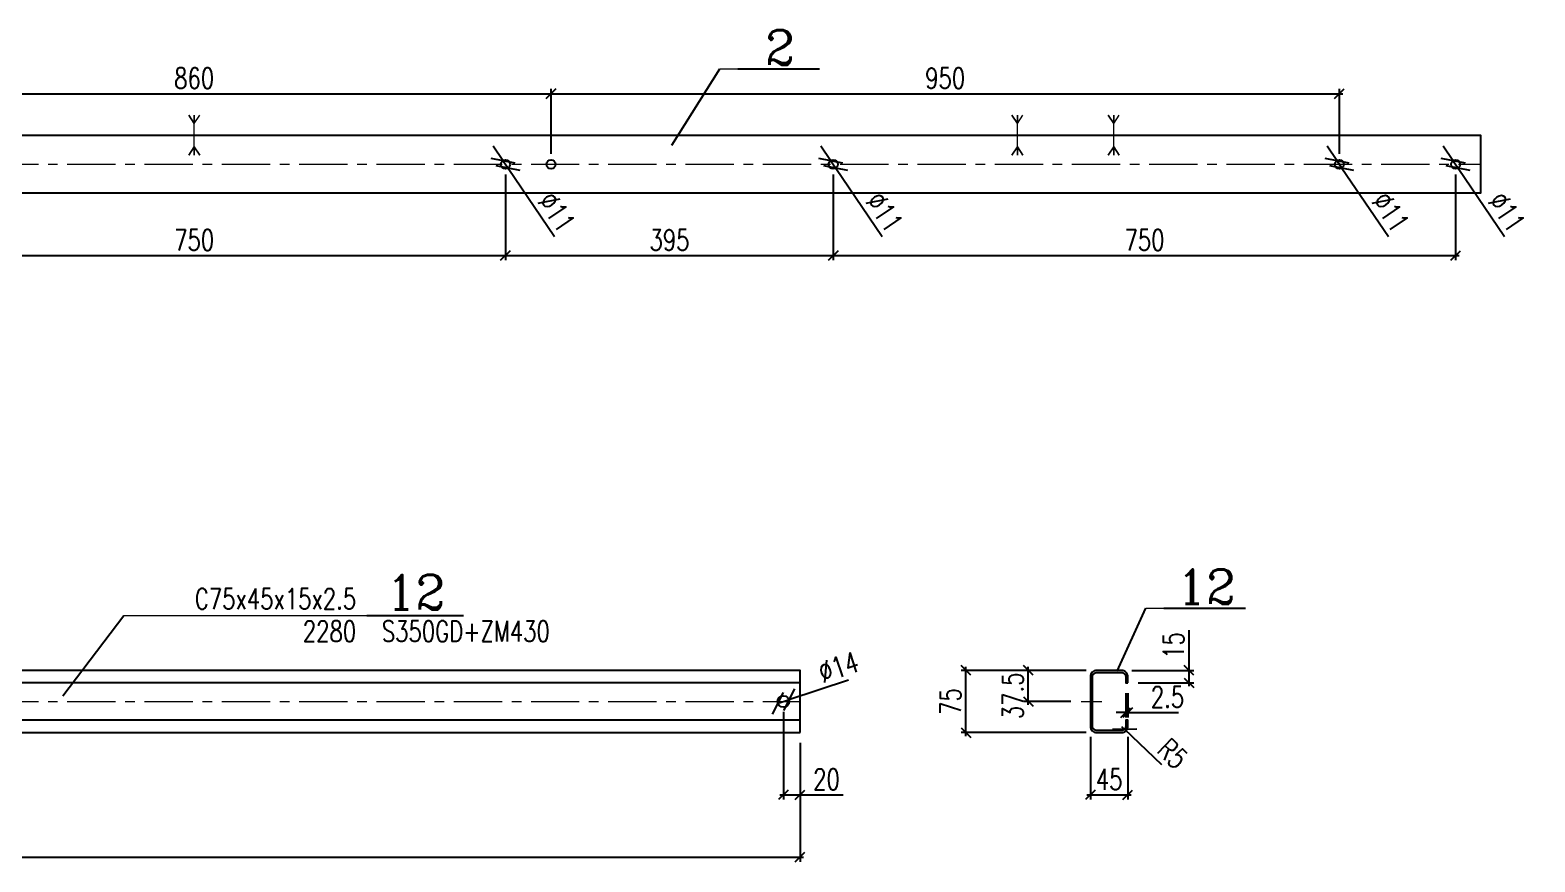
# Model space of a CAD drawing. Header units: millimetres. Extents: x -110 to 3857, y -131 to 4782.
# Drawn here: x 1352 to 3166, y 2264 to 3267 of the extents above; entities that cross this region are included whole.
import ezdxf
from ezdxf.enums import TextEntityAlignment as Align

# ---------------------------------------------------------------- set-up
doc = ezdxf.new("R2010")
doc.units = ezdxf.units.MM
doc.header["$LTSCALE"] = 1.833333
doc.header["$PDMODE"] = 1
doc.linetypes.add('CENTER', pattern=[50.8, 31.75, -6.35, 6.35, -6.35])
doc.layers.get('0').update_dxf_attribs({"linetype": 'CONTINUOUS'})
doc.layers.get('Defpoints').update_dxf_attribs({"linetype": 'CONTINUOUS'})
for name, color, linetype, lineweight in [('k_inny', 40, 'CONTINUOUS', 13), ('k_konstrukcja', 3, 'CONTINUOUS', 25), ('k_osie', 6, 'CENTER', 5), ('k_podkład', 253, 'CONTINUOUS', 13), ('k_pozycje', 1, 'CONTINUOUS', 5), ('k_wymiary', 1, 'CONTINUOUS', 5), ('RFD_C3', 2, 'CONTINUOUS', 5), ('RFD_C5', 1, 'CONTINUOUS', 5), ('RFD_T3', 2, 'CONTINUOUS', 25)]:
    doc.layers.add(name, color=color, linetype=linetype, lineweight=lineweight)
doc.styles.add('TXT3', font='SIMPLEX.SHX', dxfattribs={"width": 0.75, "height": 25})
doc.styles.add('TXT5', font='COMPLEX.shx', dxfattribs={"height": 41.666667})
doc.dimstyles.new('R1', dxfattribs={"dimtxt": 25, "dimasz": 20.833333, "dimexe": 5.833333, "dimexo": 12.5, "dimgap": 5, "dimtad": 0, "dimdec": 0, "dimzin": 0, "dimdsep": 46, "dimtxsty": 'TXT3', "dimblk1": 'OBLIQUE', "dimblk2": 'OBLIQUE', "dimsah": 1, "dimtsz": 5.833333, "dimcen": -3, "dimdle": 4.166667, "dimclrt": 2, "dimadec": 0, "dimazin": 0, "dimtfac": 0.75, "dimtdec": 0, "dimtmove": 0, "dimatfit": 3, "dimldrblk": 'NONE', "dimfxl": 1, "dimtvp": 0.75, "dimtolj": 1, "dimtzin": 0, "dimarcsym": 0})
doc.dimstyles.new('R1_002', dxfattribs={"dimtxt": 25, "dimasz": 5.833333, "dimexe": 5.833333, "dimexo": 12.5, "dimgap": 5, "dimtad": 0, "dimdec": 0, "dimzin": 0, "dimdsep": 46, "dimtxsty": 'TXT3', "dimblk1": 'OBLIQUE', "dimblk2": 'OBLIQUE', "dimsah": 1, "dimtsz": 5.833333, "dimcen": -3, "dimdle": 4.166667, "dimclrt": 2, "dimadec": 0, "dimazin": 0, "dimtfac": 0.75, "dimtdec": 0, "dimtmove": 0, "dimatfit": 3, "dimldrblk": 'NONE', "dimfxl": 1, "dimtvp": 0.75, "dimtolj": 1, "dimtzin": 0, "dimarcsym": 0})

# ---------------------------------------------------------------- blocks, each defined once
blk = doc.blocks.new('xp-u01')
at = {"layer": 'RFD_C5'}
blk.add_line((0, 0), (351, 0), dxfattribs=at)
at = {"layer": 'RFD_T3'}
blk.add_line((351, 0), (491, 0), dxfattribs=at)
at = {"layer": 'RFD_C3', "style": 'TXT3', "width": 0.75}
blk.add_attdef('OPIS', text='', height=30, dxfattribs=at).set_placement((336, 0.4), align=Align.BOTTOM_RIGHT)
blk.add_attdef('DLUGOSC', text='', height=30, dxfattribs=at).set_placement((335.7, -7.6), align=Align.TOP_RIGHT)
for tag, p in [('STAL', (372.8, -37.6)), ('UWAGI', (372.8, -82.9))]:
    blk.add_attdef(tag, p, '', height=30, dxfattribs=at)
at = {"layer": 'RFD_C3', "style": 'TXT3', "width": 0.75, "flags": 1}
for tag, p in [('G_JEDN', (164.9, -82.9)), ('G', (164.9, -134.4))]:
    blk.add_attdef(tag, p, '', height=30, dxfattribs=at)
at = {"layer": 'RFD_T3', "linetype": 'Continuous', "style": 'TXT5'}
blk.add_attdef('NR', text='', height=50, dxfattribs=at).set_placement((421.6, -6), align=Align.BOTTOM_CENTER)
blk = doc.blocks.new('Poz. 12')
for points in [[(2260, 22.5), (-20, 22.5)], [(2260, -22.5), (-20, -22.5)]]:
    blk.add_lwpolyline(points)
at = {"layer": 'k_konstrukcja'}
blk.add_lwpolyline([(2260, -37.5), (2260, 37.5), (-20, 37.5), (-20, -37.5)], close=True, dxfattribs=at)
for centre in [(0, 0), (2240, 0)]:
    blk.add_circle(centre, 7, dxfattribs=at)
at = {"layer": 'k_osie'}
blk.add_lwpolyline([(-20, 0), (2260, 0)], dxfattribs=at)
blk = doc.blocks.new('*D380')
at = {"layer": 'Defpoints', "color": 0}
for p in [(2260, 2457.5), (2280, 2420), (2280, 2345)]:
    blk.add_point(p, dxfattribs=at)
at = {"layer": 'k_wymiary', "color": 0, "lineweight": -2}
for p, q in [((2260, 2445), (2260, 2339.2)), ((2280, 2407.5), (2280, 2339.2)), ((2265.8, 2350.8), (2254.2, 2339.2)), ((2255.8, 2345), (2280, 2345)), ((2274.2, 2339.2), (2285.8, 2350.8)), ((2280, 2345), (2332, 2345))]:
    blk.add_line(p, q, dxfattribs=at)
at = {"layer": 'k_wymiary', "color": 2, "insert": (2311.8, 2363.7), "char_height": 25, "attachment_point": 5, "style": 'TXT3'}
blk.add_mtext('\\A1;20', dxfattribs=at)
blk = doc.blocks.new('_None')
blk = doc.blocks.new('_Oblique')
at = {"color": 0, "linetype": 'ByBlock', "lineweight": -2}
blk.add_line((-0.5, -0.5), (0.5, 0.5), dxfattribs=at)
blk = doc.blocks.new('*D381')
at = {"layer": 'Defpoints', "color": 0}
for p in [(0, 2420), (2280, 2420), (2280, 2270)]:
    blk.add_point(p, dxfattribs=at)
at = {"layer": 'k_wymiary', "color": 0, "lineweight": -2}
for p, q in [((0, 2407.5), (0, 2264.2)), ((2280, 2407.5), (2280, 2264.2)), ((5.8, 2275.8), (-5.8, 2264.2)), ((-4.2, 2270), (2284.2, 2270)), ((2274.2, 2264.2), (2285.8, 2275.8))]:
    blk.add_line(p, q, dxfattribs=at)
at = {"layer": 'k_wymiary', "color": 2, "insert": (1140, 2288.7), "char_height": 25, "attachment_point": 5, "style": 'TXT3'}
blk.add_mtext('\\A1;2280', dxfattribs=at)
blk = doc.blocks.new('*D382')
at = {"layer": 'Defpoints', "color": 0}
for p in [(2253.3, 2455.3), (2266.7, 2459.7)]:
    blk.add_point(p, dxfattribs=at)
at = {"layer": 'k_wymiary', "color": 0, "lineweight": -2}
for p in [(2338.4, 2483.1), (2253.3, 2455.3)]:
    blk.add_line(p, (2266.7, 2459.7), dxfattribs=at)
at = {"layer": 'k_wymiary', "color": 0, "linetype": 'ByBlock', "lineweight": -2, "xscale": 20.83333333333333, "yscale": 20.83333333333333, "zscale": 20.83333333333333}
for p, rotation in [((2253.3, 2455.3), 18.06825746790123), ((2266.7, 2459.7), 198.0682574679012)]:
    blk.add_blockref('_Oblique', p, dxfattribs=dict(at, rotation=rotation))
at = {"layer": 'k_wymiary', "color": 2, "insert": (2326.4, 2498.9), "char_height": 25, "attachment_point": 5, "rotation": 18.0683, "style": 'TXT3'}
blk.add_mtext('\\A1;∅14', dxfattribs=at)
blk = doc.blocks.new('pozycja')
at = {"layer": 'RFD_C5', "linetype": 'Continuous'}
blk.add_line((0, 0), (25.8, 0), dxfattribs=at)
at = {"layer": 'RFD_T3'}
blk.add_line((25.8, 0), (143.9, 0), dxfattribs=at)
at = {"layer": 'RFD_T3', "linetype": 'Continuous', "style": 'TXT5'}
blk.add_attdef('NR', text='', height=50, dxfattribs=at).set_placement((86.9, -9), align=Align.BOTTOM_CENTER)
blk = doc.blocks.new('*D384')
at = {"layer": 'Defpoints', "color": 0}
for p in [(2667.5, 2495), (2748.8, 2495), (2675, 2480)]:
    blk.add_point(p, dxfattribs=at)
at = {"layer": 'k_wymiary', "color": 0, "lineweight": -2}
for p, q in [((2748.8, 2495), (2748.8, 2543.5)), ((2680, 2495), (2754.6, 2495)), ((2754.6, 2489.2), (2742.9, 2500.8)), ((2742.9, 2485.8), (2754.6, 2474.2)), ((2748.8, 2475.8), (2748.8, 2495)), ((2687.5, 2480), (2754.6, 2480))]:
    blk.add_line(p, q, dxfattribs=at)
at = {"layer": 'k_wymiary', "color": 2, "insert": (2730, 2525.1), "char_height": 25, "attachment_point": 5, "rotation": 90, "style": 'TXT3'}
blk.add_mtext('\\A1;15', dxfattribs=at)
blk = doc.blocks.new('*D385')
at = {"layer": 'Defpoints', "color": 0}
for p in [(2672.5, 2480), (2675, 2480), (2675, 2444.1)]:
    blk.add_point(p, dxfattribs=at)
at = {"layer": 'k_wymiary', "color": 0, "lineweight": -2}
for p, q in [((2672.5, 2467.5), (2672.5, 2438.3)), ((2675, 2467.5), (2675, 2438.3)), ((2666.7, 2438.3), (2678.3, 2450)), ((2680.8, 2450), (2669.2, 2438.3)), ((2672.5, 2444.1), (2660.8, 2444.1)), ((2672.5, 2444.1), (2675, 2444.1)), ((2675, 2444.1), (2736, 2444.1))]:
    blk.add_line(p, q, dxfattribs=at)
at = {"layer": 'k_wymiary', "color": 2, "insert": (2723, 2462.9), "char_height": 25, "attachment_point": 5, "style": 'TXT3'}
blk.add_mtext('\\A1;2.5', dxfattribs=at)
blk = doc.blocks.new('*D386')
at = {"layer": 'Defpoints', "color": 0}
for p in [(2667.5, 2427.5), (2671.1, 2424)]:
    blk.add_point(p, dxfattribs=at)
at = {"layer": 'k_wymiary', "color": 0, "lineweight": -2}
for p in [(2667.5, 2427.5), (2715.9, 2381.1)]:
    blk.add_line(p, (2671.1, 2424), dxfattribs=at)
at = {"layer": 'k_wymiary', "color": 0, "linetype": 'ByBlock', "lineweight": -2, "xscale": 20.83333333333333, "yscale": 20.83333333333333, "zscale": 20.83333333333333, "rotation": 136.2384097186203}
blk.add_blockref('_Oblique', (2671.1, 2424), dxfattribs=at)
at = {"layer": 'k_wymiary', "color": 2, "insert": (2729.1, 2394.5), "char_height": 25, "attachment_point": 5, "rotation": 316.2384, "style": 'TXT3'}
blk.add_mtext('\\A1;R5', dxfattribs=at)
blk = doc.blocks.new('*D387')
at = {"layer": 'Defpoints', "color": 0}
for p in [(2630, 2427.5), (2675, 2427.5), (2675, 2345)]:
    blk.add_point(p, dxfattribs=at)
at = {"layer": 'k_wymiary', "color": 0, "lineweight": -2}
for p, q in [((2630, 2415), (2630, 2339.2)), ((2675, 2415), (2675, 2339.2)), ((2635.8, 2350.8), (2624.2, 2339.2)), ((2625.8, 2345), (2679.2, 2345)), ((2669.2, 2339.2), (2680.8, 2350.8))]:
    blk.add_line(p, q, dxfattribs=at)
at = {"layer": 'k_wymiary', "color": 2, "insert": (2652.5, 2363.7), "char_height": 25, "attachment_point": 5, "style": 'TXT3'}
blk.add_mtext('\\A1;45', dxfattribs=at)
blk = doc.blocks.new('*D388')
at = {"layer": 'Defpoints', "color": 0}
for p in [(2555, 2495), (2637.5, 2495), (2618.8, 2457.5)]:
    blk.add_point(p, dxfattribs=at)
at = {"layer": 'k_wymiary', "color": 0, "lineweight": -2}
for p, q in [((2560.8, 2489.2), (2549.2, 2500.8)), ((2625, 2495), (2549.2, 2495)), ((2555, 2453.3), (2555, 2499.2)), ((2549.2, 2463.3), (2560.8, 2451.7)), ((2606.3, 2457.5), (2549.2, 2457.5))]:
    blk.add_line(p, q, dxfattribs=at)
at = {"layer": 'k_wymiary', "color": 2, "insert": (2536.3, 2464.2), "char_height": 25, "attachment_point": 5, "rotation": 90, "style": 'TXT3'}
blk.add_mtext('\\A1;37.5', dxfattribs=at)
blk = doc.blocks.new('*D389')
at = {"layer": 'Defpoints', "color": 0}
for p in [(2480, 2495), (2637.5, 2495), (2637.5, 2420)]:
    blk.add_point(p, dxfattribs=at)
at = {"layer": 'k_wymiary', "color": 0, "lineweight": -2}
for p, q in [((2485.8, 2489.2), (2474.2, 2500.8)), ((2625, 2495), (2474.2, 2495)), ((2480, 2415.8), (2480, 2499.2)), ((2474.2, 2425.8), (2485.8, 2414.2)), ((2625, 2420), (2474.2, 2420))]:
    blk.add_line(p, q, dxfattribs=at)
at = {"layer": 'k_wymiary', "color": 2, "insert": (2461.3, 2457.5), "char_height": 25, "attachment_point": 5, "rotation": 90, "style": 'TXT3'}
blk.add_mtext('\\A1;75', dxfattribs=at)
blk = doc.blocks.new('*D490')
at = {"layer": 'Defpoints', "color": 0}
for p in [(1175, 3105), (1925, 3105), (1925, 2995)]:
    blk.add_point(p, dxfattribs=at)
at = {"layer": 'k_wymiary', "color": 0, "lineweight": -2}
for p, q in [((1175, 3092.5), (1175, 2989.2)), ((1925, 3092.5), (1925, 2989.2)), ((1180.8, 3000.8), (1169.2, 2989.2)), ((1170.8, 2995), (1929.2, 2995)), ((1919.2, 2989.2), (1930.8, 3000.8))]:
    blk.add_line(p, q, dxfattribs=at)
at = {"layer": 'k_wymiary', "color": 2, "insert": (1550, 3013.7), "char_height": 25, "attachment_point": 5, "style": 'TXT3'}
blk.add_mtext('\\A1;750', dxfattribs=at)
blk = doc.blocks.new('*D491')
at = {"layer": 'Defpoints', "color": 0}
for p in [(1925, 3105), (2320, 3105), (2320, 2995)]:
    blk.add_point(p, dxfattribs=at)
at = {"layer": 'k_wymiary', "color": 0, "lineweight": -2}
for p, q in [((1925, 3092.5), (1925, 2989.2)), ((2320, 3092.5), (2320, 2989.2)), ((1930.8, 3000.8), (1919.2, 2989.2)), ((1920.8, 2995), (2324.2, 2995)), ((2314.2, 2989.2), (2325.8, 3000.8))]:
    blk.add_line(p, q, dxfattribs=at)
at = {"layer": 'k_wymiary', "color": 2, "insert": (2122.5, 3013.7), "char_height": 25, "attachment_point": 5, "style": 'TXT3'}
blk.add_mtext('\\A1;395', dxfattribs=at)
blk = doc.blocks.new('*D492')
at = {"layer": 'Defpoints', "color": 0}
for p in [(2320, 3105), (3070, 3105), (3070, 2995)]:
    blk.add_point(p, dxfattribs=at)
at = {"layer": 'k_wymiary', "color": 0, "lineweight": -2}
for p, q in [((2320, 3092.5), (2320, 2989.2)), ((3070, 3092.5), (3070, 2989.2)), ((2325.8, 3000.8), (2314.2, 2989.2)), ((2315.8, 2995), (3074.2, 2995)), ((3064.2, 2989.2), (3075.8, 3000.8))]:
    blk.add_line(p, q, dxfattribs=at)
at = {"layer": 'k_wymiary', "color": 2, "insert": (2695, 3013.7), "char_height": 25, "attachment_point": 5, "style": 'TXT3'}
blk.add_mtext('\\A1;750', dxfattribs=at)
blk = doc.blocks.new('*D494')
at = {"layer": 'Defpoints', "color": 0}
for p in [(1980, 3190), (1120, 3105), (1980, 3105)]:
    blk.add_point(p, dxfattribs=at)
at = {"layer": 'k_wymiary', "color": 0, "lineweight": -2}
for p, q in [((1125.8, 3195.8), (1114.2, 3184.2)), ((1120, 3117.5), (1120, 3195.8)), ((1974.2, 3184.2), (1985.8, 3195.8)), ((1980, 3117.5), (1980, 3195.8)), ((1115.8, 3190), (1984.2, 3190))]:
    blk.add_line(p, q, dxfattribs=at)
at = {"layer": 'k_wymiary', "color": 2, "insert": (1550, 3208.7), "char_height": 25, "attachment_point": 5, "style": 'TXT3'}
blk.add_mtext('\\A1;860', dxfattribs=at)
blk = doc.blocks.new('*D495')
at = {"layer": 'Defpoints', "color": 0}
for p in [(2930, 3190), (1980, 3105), (2930, 3105)]:
    blk.add_point(p, dxfattribs=at)
at = {"layer": 'k_wymiary', "color": 0, "lineweight": -2}
for p, q in [((1985.8, 3195.8), (1974.2, 3184.2)), ((1980, 3117.5), (1980, 3195.8)), ((2924.2, 3184.2), (2935.8, 3195.8)), ((2930, 3117.5), (2930, 3195.8)), ((1975.8, 3190), (2934.2, 3190))]:
    blk.add_line(p, q, dxfattribs=at)
at = {"layer": 'k_wymiary', "color": 2, "insert": (2455, 3208.7), "char_height": 25, "attachment_point": 5, "style": 'TXT3'}
blk.add_mtext('\\A1;950', dxfattribs=at)
blk = doc.blocks.new('*D510')
at = {"layer": 'Defpoints', "color": 0}
for p in [(1921.9, 3109.6), (1928.1, 3100.4)]:
    blk.add_point(p, dxfattribs=at)
at = {"layer": 'k_wymiary', "color": 0, "lineweight": -2}
for p, q in [((1921.9, 3109.6), (1910.2, 3126.8)), ((1921.9, 3109.6), (1928.1, 3100.4)), ((1928.1, 3100.4), (1984.1, 3017.8))]:
    blk.add_line(p, q, dxfattribs=at)
at = {"layer": 'k_wymiary', "color": 0, "linetype": 'ByBlock', "lineweight": -2, "xscale": 20.83333333333333, "yscale": 20.83333333333333, "zscale": 20.83333333333333}
for p, rotation in [((1921.9, 3109.6), 304.1589611627155), ((1928.1, 3100.4), 124.1589611627154)]:
    blk.add_blockref('_Oblique', p, dxfattribs=dict(at, rotation=rotation))
at = {"layer": 'k_wymiary', "color": 2, "insert": (1986.8, 3047.3), "char_height": 25, "attachment_point": 5, "rotation": 304.159, "style": 'TXT3'}
blk.add_mtext('\\A1;∅11', dxfattribs=at)
blk = doc.blocks.new('*D511')
at = {"layer": 'Defpoints', "color": 0}
for p in [(2316.9, 3109.6), (2323.1, 3100.4)]:
    blk.add_point(p, dxfattribs=at)
at = {"layer": 'k_wymiary', "color": 0, "lineweight": -2}
for p, q in [((2316.9, 3109.6), (2305.2, 3126.8)), ((2316.9, 3109.6), (2323.1, 3100.4)), ((2323.1, 3100.4), (2379.1, 3017.8))]:
    blk.add_line(p, q, dxfattribs=at)
at = {"layer": 'k_wymiary', "color": 0, "linetype": 'ByBlock', "lineweight": -2, "xscale": 20.83333333333333, "yscale": 20.83333333333333, "zscale": 20.83333333333333}
for p, rotation in [((2316.9, 3109.6), 304.1589611627115), ((2323.1, 3100.4), 124.1589611627115)]:
    blk.add_blockref('_Oblique', p, dxfattribs=dict(at, rotation=rotation))
at = {"layer": 'k_wymiary', "color": 2, "insert": (2381.8, 3047.3), "char_height": 25, "attachment_point": 5, "rotation": 304.159, "style": 'TXT3'}
blk.add_mtext('\\A1;∅11', dxfattribs=at)
blk = doc.blocks.new('*D512')
at = {"layer": 'Defpoints', "color": 0}
for p in [(2926.9, 3109.6), (2933.1, 3100.4)]:
    blk.add_point(p, dxfattribs=at)
at = {"layer": 'k_wymiary', "color": 0, "lineweight": -2}
for p, q in [((2926.9, 3109.6), (2915.2, 3126.8)), ((2926.9, 3109.6), (2933.1, 3100.4)), ((2933.1, 3100.4), (2989.1, 3017.8))]:
    blk.add_line(p, q, dxfattribs=at)
at = {"layer": 'k_wymiary', "color": 0, "linetype": 'ByBlock', "lineweight": -2, "xscale": 20.83333333333333, "yscale": 20.83333333333333, "zscale": 20.83333333333333}
for p, rotation in [((2926.9, 3109.6), 304.1589611627155), ((2933.1, 3100.4), 124.1589611627154)]:
    blk.add_blockref('_Oblique', p, dxfattribs=dict(at, rotation=rotation))
at = {"layer": 'k_wymiary', "color": 2, "insert": (2991.8, 3047.3), "char_height": 25, "attachment_point": 5, "rotation": 304.159, "style": 'TXT3'}
blk.add_mtext('\\A1;∅11', dxfattribs=at)
blk = doc.blocks.new('*D513')
at = {"layer": 'Defpoints', "color": 0}
for p in [(3066.9, 3109.6), (3073.1, 3100.4)]:
    blk.add_point(p, dxfattribs=at)
at = {"layer": 'k_wymiary', "color": 0, "lineweight": -2}
for p, q in [((3066.9, 3109.6), (3055.2, 3126.8)), ((3066.9, 3109.6), (3073.1, 3100.4)), ((3073.1, 3100.4), (3129.1, 3017.8))]:
    blk.add_line(p, q, dxfattribs=at)
at = {"layer": 'k_wymiary', "color": 0, "linetype": 'ByBlock', "lineweight": -2, "xscale": 20.83333333333333, "yscale": 20.83333333333333, "zscale": 20.83333333333333}
for p, rotation in [((3066.9, 3109.6), 304.1589611627155), ((3073.1, 3100.4), 124.1589611627154)]:
    blk.add_blockref('_Oblique', p, dxfattribs=dict(at, rotation=rotation))
at = {"layer": 'k_wymiary', "color": 2, "insert": (3131.8, 3047.3), "char_height": 25, "attachment_point": 5, "rotation": 304.159, "style": 'TXT3'}
blk.add_mtext('\\A1;∅11', dxfattribs=at)

msp = doc.modelspace()

# ---------------------------------------------------------------- linework, layer by layer
at = {"layer": 'k_inny'}
msp.add_lwpolyline([(2618.75, 2457.5), (2643.75, 2457.5)], dxfattribs=at)
at = {"layer": 'k_konstrukcja'}
msp.add_lwpolyline([(0, 3140), (3100, 3140), (3100, 3070), (0, 3070)], close=True, dxfattribs=at)
msp.add_lwpolyline([(2675, 2480), (2675, 2487.5, 0.4142136), (2667.5, 2495), (2637.5, 2495, 0.4142136), (2630, 2487.5), (2630, 2427.5, 0.4142136), (2637.5, 2420), (2667.5, 2420, 0.4142136), (2675, 2427.5), (2675, 2435), (2672.5, 2435), (2672.5, 2427.5, -0.4142136), (2667.5, 2422.5), (2637.5, 2422.5, -0.4142136), (2632.5, 2427.5), (2632.5, 2487.5, -0.4142136), (2637.5, 2492.5), (2667.5, 2492.5, -0.4142136), (2672.5, 2487.5), (2672.5, 2480)], format="xyb", close=True, dxfattribs=at)
for centre in [(1925, 3105), (1980, 3105), (2320, 3105), (2930, 3105), (3070, 3105)]:
    msp.add_circle(centre, 5.5, dxfattribs=at)
at = {"layer": 'k_osie'}
msp.add_lwpolyline([(0, 3105), (3100, 3105)], dxfattribs=at)
at = {"layer": 'k_podkład'}
for points in [[(1550, 3126), (1543.33, 3116), (1550, 3126), (1550, 3116), (1550, 3126), (1556.67, 3116), (1550, 3126), (1550, 3154), (1543.33, 3164), (1550, 3154), (1550, 3164), (1550, 3154), (1556.67, 3164)], [(2542, 3126), (2535.33, 3116), (2542, 3126), (2542, 3116), (2542, 3126), (2548.67, 3116), (2542, 3126), (2542, 3154), (2535.33, 3164), (2542, 3154), (2542, 3164), (2542, 3154), (2548.67, 3164)], [(2658, 3126), (2651.33, 3116), (2658, 3126), (2658, 3116), (2658, 3126), (2664.67, 3116), (2658, 3126), (2658, 3154), (2651.33, 3164), (2658, 3154), (2658, 3164), (2658, 3154), (2664.67, 3164)]]:
    msp.add_lwpolyline(points, dxfattribs=at)

# ---------------------------------------------------------------- block references
at = {"layer": 'k_konstrukcja'}
msp.add_blockref('Poz. 12', (20, 2457.5), dxfattribs=at)
at = {"layer": 'k_pozycje', "xscale": 0.83333333333333, "yscale": 0.83333333333333, "zscale": 0.83333333333333}
for name, p, values in [('pozycja', (2183.48, 3220), {'NR': '2'}), ('pozycja', (2696.93, 2570), {'NR': '12'}), ('xp-u01', (1465.27, 2560.95), {'NR': '12', 'OPIS': 'C75x45x15x2.5', 'DLUGOSC': '2280', 'STAL': 'S350GD+ZM430'})]:
    msp.add_blockref(name, p, dxfattribs=at).add_auto_attribs(values)

# ---------------------------------------------------------------- dimensions: what is measured, and where the dimension line sits
at = {"layer": 'k_wymiary'}
for base, p1, p2, override, picture, middle in [((1980, 3190), (1120, 3105), (1980, 3105), {"dimtmove": 1}, '*D494', (1550, 3208.75)), ((2930, 3190), (1980, 3105), (2930, 3105), {"dimtmove": 1}, '*D495', (2455, 3208.75)), ((1925, 2995), (1175, 3105), (1925, 3105), {"dimtmove": 1}, '*D490', (1550, 3013.75)), ((2320, 2995), (1925, 3105), (2320, 3105), {"dimtmove": 1}, '*D491', (2122.5, 3013.75)), ((3070, 2995), (2320, 3105), (3070, 3105), {"dimtmove": 1}, '*D492', (2695, 3013.75)), ((2675, 2444.14), (2672.5, 2480), (2675, 2480), {"dimdec": 1}, '*D385', (2722.98, 2462.89))]:
    dim = msp.add_linear_dim(base=base, p1=p1, p2=p2, dimstyle='R1', override=override, dxfattribs=at)
    dim.commit()
    dim.dimension.update_dxf_attribs({"geometry": picture, "text_midpoint": middle})
for p1, p2, picture, middle in [((1921.91, 3109.55), (1928.09, 3100.45), '*D510', (1971.31, 3036.75)), ((2316.91, 3109.55), (2323.09, 3100.45), '*D511', (2366.31, 3036.75)), ((2926.91, 3109.55), (2933.09, 3100.45), '*D512', (2976.31, 3036.75)), ((3066.91, 3109.55), (3073.09, 3100.45), '*D513', (3116.31, 3036.75))]:
    dim = msp.add_diameter_dim_2p(p1=p1, p2=p2, dimstyle='R1', dxfattribs=at)
    dim.commit()
    dim.dimension.update_dxf_attribs({"geometry": picture, "text_midpoint": middle, "dimtype": 163})
for base, p1, p2, picture, middle in [((2748.75, 2495), (2675, 2480), (2667.5, 2495), '*D384', (2730, 2525.06)), ((2480, 2495), (2637.5, 2420), (2637.5, 2495), '*D389', (2461.25, 2457.5))]:
    dim = msp.add_linear_dim(base=base, p1=p1, p2=p2, angle=90, dimstyle='R1', dxfattribs=at)
    dim.commit()
    dim.dimension.update_dxf_attribs({"geometry": picture, "text_midpoint": middle})
dim = msp.add_diameter_dim_2p(p1=(2253.35, 2455.33), p2=(2266.65, 2459.67), dimstyle='R1', dxfattribs=at)
dim.commit()
dim.dimension.update_dxf_attribs({"geometry": '*D382', "text_midpoint": (2326.43, 2498.89)})
dim = msp.add_linear_dim(base=(2555, 2495), p1=(2618.75, 2457.5), p2=(2637.5, 2495), angle=90, dimstyle='R1', override={"dimdec": 1, "dimtmove": 1}, dxfattribs=at)
dim.commit()
dim.dimension.update_dxf_attribs({"geometry": '*D388', "text_midpoint": (2555, 2464.17), "dimtype": 160})
for base, p1, p2, picture, middle in [((2280, 2345), (2260, 2457.5), (2280, 2420), '*D380', (2311.85, 2363.75)), ((2280, 2270), (0, 2420), (2280, 2420), '*D381', (1140, 2288.75)), ((2675, 2345), (2630, 2427.5), (2675, 2427.5), '*D387', (2652.5, 2363.75))]:
    dim = msp.add_linear_dim(base=base, p1=p1, p2=p2, dimstyle='R1', dxfattribs=at)
    dim.commit()
    dim.dimension.update_dxf_attribs({"geometry": picture, "text_midpoint": middle})
dim = msp.add_radius_dim(center=(2667.5, 2427.5), mpoint=(2671.11, 2424.04), dimstyle='R1', dxfattribs=at)
dim.commit()
dim.dimension.update_dxf_attribs({"geometry": '*D386', "text_midpoint": (2729.07, 2394.5)})

# ---------------------------------------------------------------- leaders
at = {"layer": 'k_pozycje'}
for points in [[(2125.4, 3128.1), (2183.48, 3220)], [(1391.56, 2464.27), (1465.27, 2560.95)], [(2662.11, 2494.24), (2696.93, 2570)]]:
    msp.add_leader(points, dimstyle='R1_002', dxfattribs=at)

doc.saveas('drawing.dxf')
